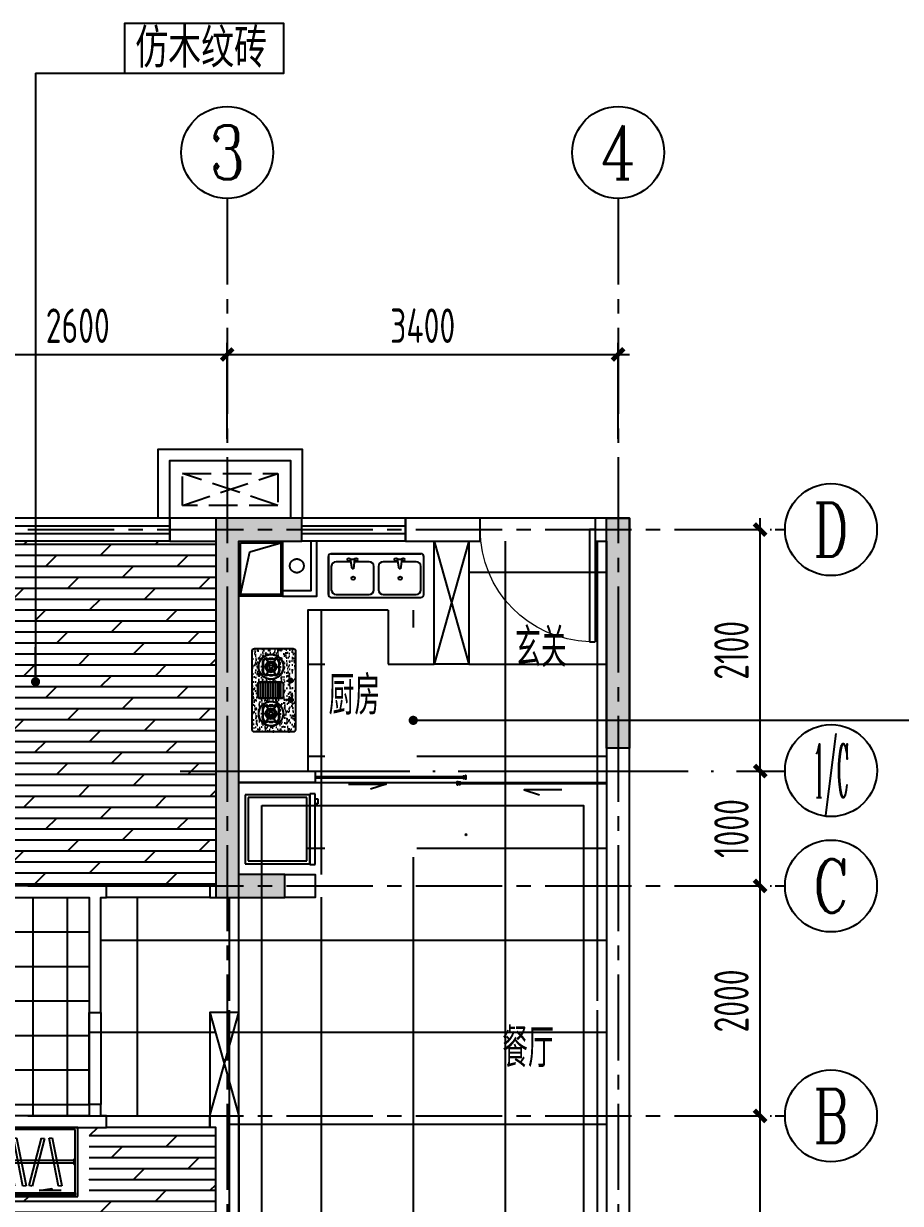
# Model space of a CAD drawing. Header units: millimetres. Extents: x -114775 to 80892, y -123028 to 12078.
# Drawn here: x 28103 to 35729, y -95890 to -85627 of the extents above; entities that cross this region are included whole.
import ezdxf
from ezdxf.enums import TextEntityAlignment as Align

# ---------------------------------------------------------------- set-up
doc = ezdxf.new("R2010")
doc.units = ezdxf.units.MM
doc.header["$LTSCALE"] = 1000
for name, pattern in [('6#轴网(1-4)20181120$0$11 12 17 18 19 20 21 22-ZW$0$DOTE', [2.42, 2, -0.2, 0.02, -0.2]), ('CENTER', [50.8, 31.75, -6.35, 6.35, -6.35]), ('CENTER2', [1.125, 0.75, -0.125, 0.125, -0.125]), ('DASH', [0.35, 0.25, -0.1]), ('PS', [3200, 1500, -200, 1500])]:
    doc.linetypes.add(name, pattern=pattern)
doc.layers.get('0').update_dxf_attribs({"linetype": 'CONTINUOUS'})
doc.layers.get('Defpoints').update_dxf_attribs({"color": 6, "linetype": 'CONTINUOUS'})
for name, color, linetype in [('6#轴网(1-4)20181120$0$11 12 17 18 19 20 21 22-ZW$0$AXIS_轴号_A', 8, 'CONTINUOUS'), ('6#轴网(1-4)20181120$0$11 12 17 18 19 20 21 22-ZW$0$AXIS_轴文_A', 8, 'CONTINUOUS'), ('6#轴网(1-4)20181120$0$11 12 17 18 19 20 21 22-ZW$0$AXIS_轴线_A', 8, '6#轴网(1-4)20181120$0$11 12 17 18 19 20 21 22-ZW$0$DOTE'), ('6#轴网(1-4)20181120$0$AXIS_TEXT', 8, 'CONTINUOUS'), ('A-Lvtry', 5, 'CONTINUOUS'), ('A-烟气道', 105, 'CONTINUOUS'), ('A-空调室外机', 5, 'DASH'), ('AXIS', 253, 'CENTER'), ('DIM', 3, 'CONTINUOUS'), ('P-Furniture(活动家具)', 134, 'CONTINUOUS'), ('PS', 6, 'PS'), ('PUB_HATCH', 8, 'CONTINUOUS'), ('PUB_TEXT', 7, 'CONTINUOUS'), ('S-降板', 143, 'CONTINUOUS'), ('WALL', 2, 'CONTINUOUS'), ('WINDOW', 4, 'CONTINUOUS'), ('剪力墙', 6, 'CONTINUOUS'), ('栏杆', 142, 'CONTINUOUS'), ('门', 9, 'CONTINUOUS')]:
    doc.layers.add(name, color=color, linetype=linetype)
doc.layers.add('A-area', color=23, linetype='CONTINUOUS', plot=False)
doc.layers.add('A-FUR', color=8, linetype='CONTINUOUS', plot=False)
doc.styles.add('6#轴网(1-4)20181120$0$11 12 17 18 19 20 21 22-ZW$0$_TCH_AXIS', font='COMPLEX', dxfattribs={"bigfont": 'GBCBIG'})
doc.styles.add('6#轴网(1-4)20181120$0$COMPLEX', font='COMPLEX')
doc.styles.get("Standard").update_dxf_attribs({"font": 'tssdeng.shx', "bigfont": 'tssdchn.shx'})
doc.styles.add('ZZ', font='tssdeng.shx', dxfattribs={"width": 0.7, "bigfont": 'tssdchn.shx'})
doc.styles.add('黑体', font='simhei.ttf')
doc.dimstyles.new('TSSD_100_100', dxfattribs={"dimtxt": 300, "dimasz": 100, "dimexe": 100, "dimexo": 250, "dimgap": 100, "dimtad": 1, "dimdec": 0, "dimzin": 0, "dimdsep": 46, "dimtxsty": 'ZZ', "dimblk": 'ARCHTICK', "dimcen": 0, "dimdle": 100, "dimclrd": 256, "dimclrt": 7, "dimadec": 0, "dimazin": 0, "dimtfac": 1, "dimtdec": 0, "dimtix": 1, "dimtmove": 2, "dimatfit": 3, "dimfxl": 0, "dimtolj": 1, "dimtzin": 0, "dimarcsym": 0})

# ---------------------------------------------------------------- blocks, each defined once
blk = doc.blocks.new('u5g')
at = {"color": 8, "linetype": 'DASH', "ltscale": 20}
for p, q in [((28966, -300), (28976, -300)), ((28966, -350), (28976, -350)), ((28976, -300), (28976, -350)), ((30641, -312.5), (28976, -312.5)), ((30641, -337.5), (28976, -337.5)), ((30651, -300), (30641, -300)), ((30641, -300), (30641, -350)), ((30651, -350), (30641, -350))]:
    blk.add_line(p, q, dxfattribs=at)
at = {"color": 8, "ltscale": 20}
for p, q in [((30380.9, -595), (30476, -576.1)), ((30546.1, -595), (30380.9, -595)), ((30476, -576.1), (30476, -595)), ((29071, -623), (29236.1, -623)), ((29236.1, -623), (29141.1, -641.9)), ((29141.1, -641.9), (29141.1, -623))]:
    blk.add_line(p, q, dxfattribs=at)
at = {"linetype": 'DASH', "ltscale": 20}
for points in [[(30671, 0), (28946, 0), (28946, -650), (30671, -650)], [(28966, -595), (29818.5, -595), (29818.5, -615), (28966, -615)], [(29798.5, -615), (30651, -615), (30651, -635), (29798.5, -635)]]:
    blk.add_lwpolyline(points, close=True, dxfattribs=at)
blk.add_lwpolyline([(30651, -650), (30651, -20), (28966, -20), (28966, -650)], dxfattribs=at)
at = {"color": 8, "linetype": 'DASH', "ltscale": 20}
for points in [[(29066.6, -547.7), (29160.1, -99.8), (29183.1, -104.6), (29089.6, -552.5)], [(29243.3, -547.7), (29336.9, -99.8), (29359.9, -104.6), (29266.3, -552.5)], [(29464.6, -554.1), (29393.8, -102.1), (29417, -98.4), (29487.8, -550.4)], [(29550.7, -547.7), (29644.2, -99.8), (29667.2, -104.6), (29573.7, -552.5)], [(29773.7, -554.1), (29702.9, -102.1), (29726.1, -98.4), (29796.9, -550.4)], [(29859.8, -547.7), (29953.3, -99.8), (29976.3, -104.6), (29882.8, -552.5)], [(30081.1, -554.1), (30010.3, -102.1), (30033.5, -98.4), (30104.3, -550.4)], [(30174.3, -554.1), (30103.5, -102.1), (30126.7, -98.4), (30197.5, -550.4)], [(30259.9, -554.1), (30189.1, -102.1), (30212.3, -98.4), (30283.1, -550.4)], [(30306, -547.7), (30399.5, -99.8), (30422.5, -104.6), (30329, -552.5)], [(30527.3, -554.1), (30456.5, -102.1), (30479.7, -98.4), (30550.5, -550.4)]]:
    blk.add_lwpolyline(points, close=True, dxfattribs=at)
blk = doc.blocks.new('BX1')
at = {"layer": 'A-Lvtry'}
for p, q in [((-560, 8), (-608, 8)), ((-608, 8), (-608, -608)), ((-560, -608), (-560, 8)), ((0, 0), (-560, 0)), ((0, -600), (0, 0)), ((-560, 0), (-560, -600)), ((-24, -24), (-536, -24)), ((-536, -24), (-536, -576)), ((-24, -576), (-24, -24)), ((-631, -564), (-631, -520)), ((-631, -520), (-608, -520)), ((-608, -564), (-631, -564)), ((-608, -520), (-608, -564)), ((-608, -608), (-560, -608)), ((-560, -600), (0, -600)), ((-536, -576), (-24, -576))]:
    blk.add_line(p, q, dxfattribs=at)
blk = doc.blocks.new('$DorLib2D$00000001')
for p, q in [((0.45, 0.975), (0.5, 0.975)), ((0.45, 0), (0.45, 0.975)), ((0.5, 0), (0.5, 0.975)), ((0.5, 0), (0.45, 0))]:
    blk.add_line(p, q)
at = {"lineweight": 13}
blk.add_arc((0.475, 0), 0.975, 91.4693, 180, dxfattribs=at)
blk = doc.blocks.new('$TCHSYS$WIN2D')
for p, q in [((-0.5, 0.5), (0.5, 0.5)), ((-0.5, 0.5), (-0.5, -0.5)), ((0.5, 0.5), (0.5, -0.5)), ((0.5, 0.1667), (-0.5, 0.1667)), ((0.5, -0.1667), (-0.5, -0.1667)), ((-0.5, -0.5), (0.5, -0.5))]:
    blk.add_line(p, q)
blk = doc.blocks.new('ktswaj')
at = {"linetype": 'DASH'}
blk.add_lwpolyline([(15990, 179083), (15990, 178253), (16268, 178253), (16268, 179083)], close=True, dxfattribs=at)
for points in [[(15990, 179083), (16268, 178253)], [(15990, 178253), (16268, 179083)]]:
    blk.add_lwpolyline(points, dxfattribs=at)
blk = doc.blocks.new('A3ktsjw')
at = {"layer": '栏杆'}
for points in [[(-26114, 169535), (-26114, 170135), (-24864, 170135), (-24864, 169535)], [(-26014, 169535), (-26014, 170035), (-24964, 170035), (-24964, 169535)]]:
    blk.add_lwpolyline(points, dxfattribs=at)
at = {"layer": 'A-空调室外机', "extrusion": (0, 0, -1), "zscale": -1, "rotation": 90}
blk.add_blockref('ktswaj', (204157, 153656), dxfattribs=at)
blk = doc.blocks.new('A$C558726A8')
at = {"layer": 'P-Furniture(活动家具)'}
h = blk.add_hatch(dxfattribs=at)
h.set_pattern_fill('AR-SAND,_O', color=250)
h.set_pattern_definition([(37.5, (-27199.047, -9670.22), (-1.60003, 48.941324), [0, -38.608, 0, -43.18, 0, -41.275]), (7.5, (-27199.05, -9670.22), (44.95233, 71.68251), [0, -20.828, 0, -34.798, 0, -13.335]), (327.5, (-27230.29, -9670.22), (79.09924, 0.14372), [0, -12.7, 0, -45.72, 0, -59.69]), (317.5, (-27230.29, -9670.22), (76.35565, 22.29293), [0, -6.35, 0, -29.972, 0, -34.29])])
h.paths.add_polyline_path([(-343, 375, 0.414214), (-362, 356), (-362, 20, 0.414214), (-343, 0), (343, 0, 0.414214), (362, 20), (362, 356, 0.414214), (343, 375)])
h.paths.add_polyline_path([(72, 309), (72, 121, -0.414214), (56, 105), (-56, 105, -0.414214), (-72, 121), (-72, 309, -0.414214), (-56, 325), (56, 325, -0.414214)], flags=16)
h.paths.add_polyline_path([(70, 309), (70, 121, -0.414214), (56, 107), (-56, 107, -0.414214), (-70, 121), (-70, 309, -0.414214), (-56, 323), (56, 323, -0.414214)], flags=0)
h.paths.add_polyline_path([(313, 212, -1), (94, 212, -1)], flags=16)
h.paths.add_polyline_path([(311, 212, -1), (96, 212, -1)], flags=0)
h.paths.add_polyline_path([(165, 287), (183, 287, -0.359638), (191, 280), (216, 280, -0.359638), (225, 287), (243, 287, -0.414214), (279, 251, -0.251251), (272, 242), (272, 230, -0.359638), (279, 221), (279, 202, -0.359638), (272, 194), (272, 181, -0.251251), (279, 173, -0.414214), (243, 136), (225, 136, -0.359638), (216, 143), (191, 143, -0.359638), (183, 136), (165, 136, -0.414214), (128, 173, -0.251251), (135, 181), (135, 194, -0.359638), (128, 202), (128, 221, -0.359638), (135, 230), (135, 242, -0.251251), (128, 251, -0.414214)], flags=0)
h.paths.add_polyline_path([(253, 212, -1), (155, 212, -1)], flags=0)
h.paths.add_polyline_path([(243, 212, -1), (165, 212, -1)], flags=0)
h.paths.add_polyline_path([(240, 212, -1), (167, 212, -1)], flags=0)
h.paths.add_polyline_path([(237, 212, -1), (170, 212, -1)], flags=0)
h.paths.add_polyline_path([(175, 219), (190, 218, -0.299124), (204, 226, -0.028861), (205, 226), (212, 240, -0.215015), (224, 233), (215, 221, -0.330841), (215, 203), (224, 190, -0.215015), (212, 183), (205, 197, -0.028861), (204, 197, -0.299124), (190, 206), (175, 205, -0.215015)], flags=0)
h.paths.add_polyline_path([(-96, 212, -1), (-311, 212, -1)], flags=16)
h.paths.add_polyline_path([(-98, 212, -1), (-309, 212, -1)], flags=0)
h.paths.add_polyline_path([(-128, 251, -0.251251), (-135, 242), (-135, 230, -0.359638), (-128, 221), (-128, 202, -0.359638), (-135, 194), (-135, 181, -0.251251), (-128, 173, -0.414214), (-165, 136), (-183, 136, -0.359638), (-191, 143), (-216, 143, -0.359638), (-225, 136), (-243, 136, -0.414214), (-279, 173, -0.251251), (-272, 181), (-272, 194, -0.359638), (-279, 202), (-279, 221, -0.359638), (-272, 230), (-272, 242, -0.251251), (-279, 251, -0.414214), (-243, 287), (-225, 287, -0.359638), (-216, 280), (-191, 280, -0.359638), (-183, 287), (-165, 287, -0.414214)], flags=0)
h.paths.add_polyline_path([(-155, 212, -1), (-253, 212, -1)], flags=0)
h.paths.add_polyline_path([(-165, 212, -1), (-243, 212, -1)], flags=0)
h.paths.add_polyline_path([(-167, 212, -1), (-240, 212, -1)], flags=0)
h.paths.add_polyline_path([(-170, 212, -1), (-237, 212, -1)], flags=0)
h.paths.add_polyline_path([(-175, 219, -0.215015), (-175, 205), (-190, 206, -0.299124), (-204, 197, -0.028861), (-205, 197), (-212, 183, -0.215015), (-224, 190), (-215, 203, -0.330841), (-215, 221), (-224, 233, -0.215015), (-212, 240), (-205, 226, -0.028861), (-204, 226, -0.299124), (-190, 218)], flags=0)
h.paths.add_polyline_path([(103, 41, -1), (64, 41, -1)], flags=16)
h.paths.add_polyline_path([(86, 57), (86, 56, -0.877066), (86, 26), (86, 25, -1), (82, 25), (82, 26, -0.877066), (82, 56), (82, 57, -1)], flags=0)
h.paths.add_polyline_path([(97, 53, -1.000001), (94, 53, -1.000001)], flags=0)
h.paths.add_polyline_path([(102, 41, -1.000001), (100, 41, -1.000001)], flags=0)
h.paths.add_polyline_path([(-64, 41, -1), (-103, 41, -1)], flags=16)
h.paths.add_polyline_path([(-82, 57), (-82, 56, -0.877066), (-82, 26), (-82, 25, -1), (-86, 25), (-86, 26, -0.877066), (-86, 56), (-86, 57, -1)], flags=0)
h.paths.add_polyline_path([(-94, 53, -1.000001), (-97, 53, -1.000001)], flags=0)
h.paths.add_polyline_path([(-100, 41, -1.000001), (-102, 41, -1.000001)], flags=0)
for points in [[(-100, 41, 1), (-102, 41, 1)], [(-97, 54, 1.000001), (-94, 54, 1.000001)], [(94, 54, 1.000001), (97, 54, 1.000001)], [(102, 41, 1), (100, 41, 1)]]:
    blk.add_hatch(color=251, dxfattribs=at).paths.add_polyline_path(points)
at = {"layer": 'P-Furniture(活动家具)', "color": 251}
for p, q in [((-284, 258), (-224, 224)), ((-228, 226), (-280, 256)), ((-279, 221), (-279, 202)), ((-272, 251), (-272, 173)), ((-243, 287), (-225, 287)), ((-243, 280), (-165, 280)), ((-224, 233), (-212, 240)), ((-215, 221), (-224, 233)), ((-211, 224), (-218, 237)), ((-205, 226), (-212, 240)), ((-204, 240), (-204, 300)), ((-190, 218), (-175, 219)), ((-190, 206), (-175, 205)), ((-189, 212), (-175, 212)), ((-165, 287), (-183, 287)), ((-123, 258), (-183, 224)), ((-179, 226), (-127, 256)), ((-175, 219), (-175, 205)), ((-135, 251), (-135, 173)), ((-128, 221), (-128, 202)), ((-70, 304), (70, 304)), ((-70, 302), (70, 302)), ((-70, 282), (70, 282)), ((-70, 280), (70, 280)), ((-70, 260), (70, 260)), ((-70, 258), (70, 258)), ((-70, 238), (70, 238)), ((-70, 236), (70, 236)), ((-70, 216), (70, 216)), ((-70, 214), (70, 214)), ((123, 258), (183, 224)), ((179, 226), (127, 256)), ((128, 221), (128, 202)), ((135, 251), (135, 173)), ((165, 287), (183, 287)), ((243, 280), (165, 280)), ((190, 218), (175, 219)), ((175, 219), (175, 205)), ((189, 212), (175, 212)), ((190, 206), (175, 205)), ((204, 240), (204, 300)), ((205, 226), (212, 240)), ((211, 224), (218, 237)), ((224, 233), (212, 240)), ((215, 221), (224, 233)), ((284, 258), (224, 224)), ((243, 287), (225, 287)), ((228, 226), (280, 256)), ((272, 251), (272, 173)), ((279, 221), (279, 202)), ((-284, 165), (-224, 200)), ((-228, 198), (-280, 168)), ((-243, 143), (-165, 143)), ((-243, 136), (-225, 136)), ((-215, 203), (-224, 190)), ((-212, 183), (-224, 190)), ((-211, 199), (-218, 187)), ((-205, 197), (-212, 183)), ((-204, 183), (-204, 124)), ((-123, 165), (-183, 200)), ((-165, 136), (-183, 136)), ((-179, 198), (-127, 168)), ((-70, 194), (70, 194)), ((-70, 192), (70, 192)), ((-70, 172), (70, 172)), ((-70, 170), (70, 170)), ((-70, 150), (70, 150)), ((-70, 148), (70, 148)), ((-70, 128), (70, 128)), ((-70, 126), (70, 126)), ((123, 165), (183, 200)), ((179, 198), (127, 168)), ((243, 143), (165, 143)), ((165, 136), (183, 136)), ((204, 183), (204, 124)), ((205, 197), (212, 183)), ((211, 199), (218, 187)), ((212, 183), (224, 190)), ((215, 203), (224, 190)), ((284, 165), (224, 200)), ((243, 136), (225, 136)), ((228, 198), (280, 168))]:
    blk.add_line(p, q, dxfattribs=at)
at = {"layer": 'P-Furniture(活动家具)'}
blk.add_lwpolyline([(-343, 0, -0.414214), (-362, 20), (-362, 356, -0.414214), (-343, 375), (343, 375, -0.414214), (362, 356), (362, 20, -0.414214), (343, 0)], format="xyb", close=True, dxfattribs=at)
at = {"layer": 'P-Furniture(活动家具)', "color": 251}
for points in [[(-72, 309, -0.414214), (-56, 325), (56, 325, -0.414214), (72, 309), (72, 121, -0.414214), (56, 105), (-56, 105, -0.414214), (-72, 121)], [(-70, 309, -0.414214), (-56, 323), (56, 323, -0.414214), (70, 309), (70, 121, -0.414214), (56, 107), (-56, 107, -0.414214), (-70, 121)], [(-86, 25), (-86, 58, -1), (-82, 58), (-82, 25, -1)], [(86, 25), (86, 58, 1), (82, 58), (82, 25, 1)]]:
    blk.add_lwpolyline(points, format="xyb", close=True, dxfattribs=at)
at = {"layer": 'P-Furniture(活动家具)', "color": 251, "const_width": 0.979}
for points in [[(-228, 226), (-280, 256)], [(-204, 240), (-204, 300)], [(-179, 226), (-127, 256)], [(179, 226), (127, 256)], [(204, 240), (204, 300)], [(228, 226), (280, 256)], [(-228, 198), (-280, 168)], [(-204, 183), (-204, 124)], [(-179, 198), (-127, 168)], [(179, 198), (127, 168)], [(204, 183), (204, 124)], [(228, 198), (280, 168)]]:
    blk.add_lwpolyline(points, dxfattribs=at)
for points in [[(-204, 226, -1), (-204, 197, -1), (-204, 226, -1)], [(204, 226, 1), (204, 197, 1), (204, 226, 1)]]:
    blk.add_lwpolyline(points, format="xyb", dxfattribs=at)
at = {"layer": 'P-Furniture(活动家具)', "color": 251}
for centre, radius in [((-204, 212), 107), ((-204, 212), 105), ((204, 212), 109), ((204, 212), 107), ((-204, 212), 39.1), ((-204, 212), 36.2), ((-204, 212), 33.3), ((-204, 212), 14.7), ((204, 212), 39.1), ((204, 212), 36.2), ((204, 212), 33.3), ((204, 212), 14.7), ((-84, 41), 19.3), ((-101, 41), 1.44), ((-96, 54), 1.44), ((84, 41), 19.3), ((96, 54), 1.44), ((101, 41), 1.44)]:
    blk.add_circle(centre, radius, dxfattribs=at)
at = {"layer": 'P-Furniture(活动家具)'}
for centre in [(-204, 212), (204, 212)]:
    blk.add_circle(centre, 48.9, dxfattribs=at)
at = {"layer": 'P-Furniture(活动家具)', "color": 251}
for centre, radius, start, end in [((-243, 251), 36.2, 90, 180), ((-267, 253), 11.8, 189.6676, 246.0824), ((-270, 221), 8.76, 102.564, 181.686), ((-243, 251), 29.4, 90, 180), ((-224, 278), 8.76, 12.564, 91.6861), ((-210, 224), 16.7, 95.7306, 144.2694), ((-183, 278), 8.76, 88.3139, 167.436), ((-190, 212), 16.7, 335.7306, 24.2694), ((-165, 251), 36.2, 0, 90), ((-165, 251), 29.4, 0, 90), ((-140, 253), 11.8, 293.9176, 350.3324), ((-137, 221), 8.76, 358.314, 77.436), ((165, 251), 36.2, 90, 180), ((140, 253), 11.8, 189.6676, 246.0824), ((137, 221), 8.76, 102.564, 181.686), ((165, 251), 29.4, 90, 180), ((190, 212), 16.7, 155.7306, 204.2694), ((183, 278), 8.76, 12.564, 91.6861), ((210, 224), 16.7, 35.7306, 84.2694), ((224, 278), 8.76, 88.3139, 167.436), ((243, 251), 36.2, 0, 90), ((243, 251), 29.4, 0, 90), ((267, 253), 11.8, 293.9176, 350.3324), ((270, 221), 8.76, 358.314, 77.436), ((-270, 202), 8.76, 178.3139, 257.436), ((-267, 171), 11.8, 113.9176, 170.3324), ((-243, 173), 36.2, 180, 270), ((-243, 173), 29.4, 180, 270), ((-224, 145), 8.76, 268.3139, 347.436), ((-210, 200), 16.7, 215.7306, 264.2694), ((-183, 145), 8.76, 192.564, 271.6861), ((-165, 173), 36.2, 270, 0), ((-165, 173), 29.4, 270, 0), ((-137, 202), 8.76, 282.564, 1.6861), ((-140, 171), 11.8, 9.6676, 66.0824), ((137, 202), 8.76, 178.3139, 257.436), ((140, 171), 11.8, 113.9176, 170.3324), ((165, 173), 36.2, 180, 270), ((165, 173), 29.4, 180, 270), ((183, 145), 8.76, 268.3139, 347.436), ((210, 200), 16.7, 275.7306, 324.2694), ((224, 145), 8.76, 192.564, 271.6861), ((243, 173), 36.2, 270, 0), ((243, 173), 29.4, 270, 0), ((270, 202), 8.76, 282.564, 1.6861), ((267, 171), 11.8, 9.6676, 66.0824), ((-84, 41), 15.3, 97.4942, 262.5058), ((-84, 41), 15.3, 277.4942, 82.5058), ((84, 41), 15.3, 97.4942, 262.5058), ((84, 41), 15.3, 277.4942, 82.5058)]:
    blk.add_arc(centre, radius, start, end, dxfattribs=at)
blk = doc.blocks.new('A$C6BCA2219')
at = {"layer": 'P-Furniture(活动家具)'}
for p, q in [((-415, 355), (-415, 25)), ((-415, 25), (-415, 355)), ((-390, 380), (390, 380)), ((390, 380), (-390, 380)), ((415, 25), (415, 355)), ((-390, 0), (390, 0))]:
    blk.add_line(p, q, dxfattribs=at)
at = {"layer": 'P-Furniture(活动家具)', "color": 251}
for p, q in [((-220, 311), (-348, 311)), ((-210, 249), (-224, 333)), ((-224, 333), (-188, 333)), ((-188, 333), (-198, 249)), ((-62, 311), (-191, 311)), ((189, 311), (62, 311)), ((199, 249), (186, 333)), ((186, 333), (222, 333)), ((222, 333), (212, 249)), ((348, 311), (219, 311)), ((-390, 269), (-390, 67)), ((-198, 249), (-210, 249)), ((-20, 67), (-20, 269)), ((20, 269), (20, 67)), ((212, 249), (199, 249)), ((390, 67), (390, 269)), ((-348, 25), (-62, 25)), ((62, 25), (348, 25))]:
    blk.add_line(p, q, dxfattribs=at)
for centre, radius in [((-237, 329), 12.8), ((-175, 330), 12.8), ((173, 329), 12.8), ((235, 330), 12.8), ((-200, 167), 14.8), ((209, 167), 14.8)]:
    blk.add_circle(centre, radius, dxfattribs=at)
at = {"layer": 'P-Furniture(活动家具)'}
for centre, radius, start, end in [((-390, 354), 25.7, 89.8183, 178.9194), ((390, 355), 25.2, 0, 90), ((-390, 26), 25.7, 181.0806, 270.1817), ((390, 25), 25.2, 270, 0)]:
    blk.add_arc(centre, radius, start, end, dxfattribs=at)
at = {"layer": 'P-Furniture(活动家具)', "color": 251}
for centre, start, end in [((-348, 269), 90, 180), ((-62, 269), 0, 90), ((62, 269), 90, 180), ((348, 269), 0, 90), ((-348, 67), 180, 270), ((-62, 67), 270, 0), ((62, 67), 180, 270), ((348, 67), 270, 0)]:
    blk.add_arc(centre, 42, start, end, dxfattribs=at)
blk = doc.blocks.new('6#轴网(1-4)20181120$0$_AXISO')
at = {"color": 8}
blk.add_circle((0, 0), 0.5, dxfattribs=at)
at = {"layer": '6#轴网(1-4)20181120$0$AXIS_TEXT', "color": 8, "style": '6#轴网(1-4)20181120$0$COMPLEX', "width": 1.041667}
blk.add_attdef('A', text='', height=0.56, dxfattribs=at).set_placement((-0.25, -0.28), (0.25, -0.28), align=Align.FIT)
blk = doc.blocks.new('_ArchTick')
at = {"color": 0, "linetype": 'ByBlock', "const_width": 0.4}
blk.add_lwpolyline([(-0.5, -0.5), (0.5, 0.5)], dxfattribs=at)
blk = doc.blocks.new('*D336')
at = {"layer": 'Defpoints', "color": 0}
for p in [(6800, 10424), (3400, 9440), (6800, 9440)]:
    blk.add_point(p, dxfattribs=at)
at = {"layer": 'DIM', "color": 0, "lineweight": -2}
for p, q in [((3400, 9690), (3400, 10524)), ((6800, 9690), (6800, 10524))]:
    blk.add_line(p, q, dxfattribs=at)
at = {"layer": 'DIM', "lineweight": -2}
blk.add_line((3300, 10424), (6900, 10424), dxfattribs=at)
at = {"layer": 'DIM', "lineweight": -2, "xscale": 100, "yscale": 100, "zscale": 100, "rotation": 180}
blk.add_blockref('_ArchTick', (3400, 10424), dxfattribs=at)
at = {"layer": 'DIM', "lineweight": -2, "xscale": 100, "yscale": 100, "zscale": 100}
blk.add_blockref('_ArchTick', (6800, 10424), dxfattribs=at)
at = {"layer": 'DIM', "color": 7, "insert": (5100, 10674), "char_height": 300, "attachment_point": 5, "style": 'ZZ'}
blk.add_mtext('\\A1;3400', dxfattribs=at)
blk = doc.blocks.new('*D338')
at = {"layer": 'Defpoints', "color": 0}
for p in [(7872, 3800), (8035, 3800), (7872, 100)]:
    blk.add_point(p, dxfattribs=at)
at = {"layer": 'DIM', "lineweight": -2}
blk.add_line((8035, 0), (8035, 3900), dxfattribs=at)
at = {"layer": 'DIM', "color": 0, "lineweight": -2}
for p, q in [((8122, 3800), (8135, 3800)), ((8122, 100), (8135, 100))]:
    blk.add_line(p, q, dxfattribs=at)
at = {"layer": 'DIM', "lineweight": -2, "xscale": 100, "yscale": 100, "zscale": 100}
for p, rotation in [((8035, 3800), 90), ((8035, 100), 270)]:
    blk.add_blockref('_ArchTick', p, dxfattribs=dict(at, rotation=rotation))
at = {"layer": 'DIM', "color": 7, "insert": (7785, 1950), "char_height": 300, "attachment_point": 5, "rotation": 90, "style": 'ZZ'}
blk.add_mtext('\\A1;3700', dxfattribs=at)
blk = doc.blocks.new('*D339')
at = {"layer": 'Defpoints', "color": 0}
for p in [(7872, 5800), (8035, 5800), (7872, 3800)]:
    blk.add_point(p, dxfattribs=at)
at = {"layer": 'DIM', "lineweight": -2}
blk.add_line((8035, 3700), (8035, 5900), dxfattribs=at)
at = {"layer": 'DIM', "color": 0, "lineweight": -2}
for p, q in [((8122, 5800), (8135, 5800)), ((8122, 3800), (8135, 3800))]:
    blk.add_line(p, q, dxfattribs=at)
at = {"layer": 'DIM', "lineweight": -2, "xscale": 100, "yscale": 100, "zscale": 100}
for p, rotation in [((8035, 5800), 90), ((8035, 3800), 270)]:
    blk.add_blockref('_ArchTick', p, dxfattribs=dict(at, rotation=rotation))
at = {"layer": 'DIM', "color": 7, "insert": (7785, 4800), "char_height": 300, "attachment_point": 5, "rotation": 90, "style": 'ZZ'}
blk.add_mtext('\\A1;2000', dxfattribs=at)
blk = doc.blocks.new('*D340')
at = {"layer": 'Defpoints', "color": 0}
for p in [(7872, 6800), (8035, 6800), (7872, 5800)]:
    blk.add_point(p, dxfattribs=at)
at = {"layer": 'DIM', "lineweight": -2}
blk.add_line((8035, 5700), (8035, 6900), dxfattribs=at)
at = {"layer": 'DIM', "color": 0, "lineweight": -2}
for p, q in [((8122, 6800), (8135, 6800)), ((8122, 5800), (8135, 5800))]:
    blk.add_line(p, q, dxfattribs=at)
at = {"layer": 'DIM', "lineweight": -2, "xscale": 100, "yscale": 100, "zscale": 100}
for p, rotation in [((8035, 6800), 90), ((8035, 5800), 270)]:
    blk.add_blockref('_ArchTick', p, dxfattribs=dict(at, rotation=rotation))
at = {"layer": 'DIM', "color": 7, "insert": (7785, 6300), "char_height": 300, "attachment_point": 5, "rotation": 90, "style": 'ZZ'}
blk.add_mtext('\\A1;1000', dxfattribs=at)
blk = doc.blocks.new('*D341')
at = {"layer": 'Defpoints', "color": 0}
for p in [(7872, 8900), (8035, 8900), (7872, 6800)]:
    blk.add_point(p, dxfattribs=at)
at = {"layer": 'DIM', "lineweight": -2}
blk.add_line((8035, 6700), (8035, 9000), dxfattribs=at)
at = {"layer": 'DIM', "color": 0, "lineweight": -2}
for p, q in [((8122, 8900), (8135, 8900)), ((8122, 6800), (8135, 6800))]:
    blk.add_line(p, q, dxfattribs=at)
at = {"layer": 'DIM', "lineweight": -2, "xscale": 100, "yscale": 100, "zscale": 100}
for p, rotation in [((8035, 8900), 90), ((8035, 6800), 270)]:
    blk.add_blockref('_ArchTick', p, dxfattribs=dict(at, rotation=rotation))
at = {"layer": 'DIM', "color": 7, "insert": (7785, 7850), "char_height": 300, "attachment_point": 5, "rotation": 90, "style": 'ZZ'}
blk.add_mtext('\\A1;2100', dxfattribs=at)
blk = doc.blocks.new('*D343')
at = {"layer": 'Defpoints', "color": 0}
for p in [(3400, 10424), (800, 9440), (3400, 9440)]:
    blk.add_point(p, dxfattribs=at)
at = {"layer": 'DIM', "color": 0, "lineweight": -2}
for p, q in [((800, 9690), (800, 10524)), ((3400, 9690), (3400, 10524))]:
    blk.add_line(p, q, dxfattribs=at)
at = {"layer": 'DIM', "lineweight": -2}
blk.add_line((700, 10424), (3500, 10424), dxfattribs=at)
at = {"layer": 'DIM', "lineweight": -2, "xscale": 100, "yscale": 100, "zscale": 100, "rotation": 180}
blk.add_blockref('_ArchTick', (800, 10424), dxfattribs=at)
at = {"layer": 'DIM', "lineweight": -2, "xscale": 100, "yscale": 100, "zscale": 100}
blk.add_blockref('_ArchTick', (3400, 10424), dxfattribs=at)
at = {"layer": 'DIM', "color": 7, "insert": (2100, 10674), "char_height": 300, "attachment_point": 5, "style": 'ZZ'}
blk.add_mtext('\\A1;2600', dxfattribs=at)
blk = doc.blocks.new('B20190222125856')
at = {"layer": '6#轴网(1-4)20181120$0$11 12 17 18 19 20 21 22-ZW$0$AXIS_轴线_A'}
blk.add_line((2989.5, 6800), (8251.3, 6800), dxfattribs=at)
at = {"layer": 'AXIS', "linetype": 'CENTER2'}
for p, q in [((3400, 11781), (3400, -2685.7)), ((6800, 11781), (6800, -2685.7)), ((-2834.7, 8900), (8251.2, 8900)), ((-2834.7, 5800), (8251.2, 5800)), ((-2834.7, 3800), (8251.2, 3800))]:
    blk.add_line(p, q, dxfattribs=at)
at = {"layer": '6#轴网(1-4)20181120$0$11 12 17 18 19 20 21 22-ZW$0$AXIS_轴号_A'}
ref = blk.add_blockref('6#轴网(1-4)20181120$0$_AXISO', (3400, 12181), dxfattribs=dict(at, xscale=800, yscale=800, zscale=800))
ref.add_attrib('A', '3', dxfattribs={"layer": '6#轴网(1-4)20181120$0$11 12 17 18 19 20 21 22-ZW$0$AXIS_轴文_A', "height": 465.9, "style": '6#轴网(1-4)20181120$0$11 12 17 18 19 20 21 22-ZW$0$_TCH_AXIS'}).set_placement((3244.7, 11948), (3555.3, 11948), align=Align.FIT)
ref = blk.add_blockref('6#轴网(1-4)20181120$0$_AXISO', (6800, 12181), dxfattribs=dict(at, xscale=800, yscale=800, zscale=800))
ref.add_attrib('A', '4', dxfattribs={"layer": '6#轴网(1-4)20181120$0$11 12 17 18 19 20 21 22-ZW$0$AXIS_轴文_A', "height": 465.9, "style": '6#轴网(1-4)20181120$0$11 12 17 18 19 20 21 22-ZW$0$_TCH_AXIS', "width": 0.875}).set_placement((6644.7, 11948), (6955.3, 11948), align=Align.FIT)
at = {"layer": '6#轴网(1-4)20181120$0$11 12 17 18 19 20 21 22-ZW$0$AXIS_轴号_A', "color": 6}
ref = blk.add_blockref('6#轴网(1-4)20181120$0$_AXISO', (8651.2, 8900), dxfattribs=dict(at, xscale=800, yscale=800, zscale=800))
ref.add_attrib('A', 'D', dxfattribs={"layer": '6#轴网(1-4)20181120$0$11 12 17 18 19 20 21 22-ZW$0$AXIS_轴文_A', "height": 465.9, "style": '6#轴网(1-4)20181120$0$11 12 17 18 19 20 21 22-ZW$0$_TCH_AXIS', "width": 0.823529}).set_placement((8495.9, 8667), (8806.5, 8667), align=Align.FIT)
ref = blk.add_blockref('6#轴网(1-4)20181120$0$_AXISO', (8651.3, 6803.8), dxfattribs=dict(at, xscale=800, yscale=800, zscale=800))
ref.add_attrib('A', '1/C', dxfattribs={"layer": '6#轴网(1-4)20181120$0$11 12 17 18 19 20 21 22-ZW$0$AXIS_轴文_A', "height": 465.95, "style": '6#轴网(1-4)20181120$0$11 12 17 18 19 20 21 22-ZW$0$_TCH_AXIS', "width": 0.269231}).set_placement((8496, 6570.9), (8806.6, 6570.9), align=Align.FIT)
ref = blk.add_blockref('6#轴网(1-4)20181120$0$_AXISO', (8651.2, 5800), dxfattribs=dict(at, xscale=800, yscale=800, zscale=800))
ref.add_attrib('A', 'C', dxfattribs={"layer": '6#轴网(1-4)20181120$0$11 12 17 18 19 20 21 22-ZW$0$AXIS_轴文_A', "height": 465.9, "style": '6#轴网(1-4)20181120$0$11 12 17 18 19 20 21 22-ZW$0$_TCH_AXIS', "width": 0.933333}).set_placement((8495.9, 5567), (8806.5, 5567), align=Align.FIT)
ref = blk.add_blockref('6#轴网(1-4)20181120$0$_AXISO', (8651.2, 3800), dxfattribs=dict(at, xscale=800, yscale=800, zscale=800))
ref.add_attrib('A', 'B', dxfattribs={"layer": '6#轴网(1-4)20181120$0$11 12 17 18 19 20 21 22-ZW$0$AXIS_轴文_A', "height": 465.9, "style": '6#轴网(1-4)20181120$0$11 12 17 18 19 20 21 22-ZW$0$_TCH_AXIS', "width": 0.823529}).set_placement((8495.9, 3567), (8806.5, 3567), align=Align.FIT)
at = {"layer": 'DIM'}
for base, p1, p2, picture, middle in [((3400, 10424), (800, 9440.5), (3400, 9440.5), '*D343', (2100, 10674)), ((6800, 10424), (3400, 9440.5), (6800, 9440.5), '*D336', (5100, 10674))]:
    dim = blk.add_linear_dim(base=base, p1=p1, p2=p2, dimstyle='TSSD_100_100', dxfattribs=at)
    dim.commit()
    dim.dimension.update_dxf_attribs({"geometry": picture, "text_midpoint": middle})
for base, p1, p2, picture, middle in [((8035.2, 8900), (7872, 6800), (7872, 8900), '*D341', (7785.2, 7850)), ((8035.2, 6800), (7872, 5800), (7872, 6800), '*D340', (7785.2, 6300)), ((8035.2, 5800), (7872, 3800), (7872, 5800), '*D339', (7785.2, 4800)), ((8035.2, 3800), (7872, 100), (7872, 3800), '*D338', (7785.2, 1950))]:
    dim = blk.add_linear_dim(base=base, p1=p1, p2=p2, angle=90, dimstyle='TSSD_100_100', dxfattribs=at)
    dim.commit()
    dim.dimension.update_dxf_attribs({"geometry": picture, "text_midpoint": middle})

msp = doc.modelspace()

# ---------------------------------------------------------------- hatches: boundary and pattern name
at = {"layer": 'PUB_HATCH'}
for points in [[(30374, -93029), (29974, -93029), (29974, -90129), (30524, -90129), (30524, -89929), (29774, -89929), (29774, -93229), (29974, -93229), (30374, -93229)], [(33174, -89929), (33374, -89929), (33374, -91929), (33174, -91929), (33174, -90129)]]:
    msp.add_hatch(color=256, dxfattribs=at).paths.add_polyline_path(points)
at = {"layer": 'PUB_TEXT'}
h = msp.add_hatch(dxfattribs=at)
h.set_pattern_fill('DOLMIT', color=250, scale=15)
h.set_pattern_definition([(0, (3531.06, -98729.02), (0, 95.25), []), (45, (3531.06, -98729.02), (-190.5, 190.5), [134.704, -269.4077])])
h.paths.add_polyline_path([(28774, -93129), (28824, -93129), (29724, -93129), (29774, -93129), (29774, -90129), (29374, -90129), (27874, -90129), (27374, -90129), (27374, -93129)])
h.paths.add_polyline_path([(29774, -95229), (29724, -95229), (28824, -95229), (28774, -95229), (28673.8, -95229), (28673.8, -95829), (28573.9, -95829), (28573.9, -95829), (26574, -95829), (26574, -98729), (26974, -98729), (28474, -98729), (29774, -98729)])
h = msp.add_hatch(dxfattribs=at)
h.set_pattern_fill('_USER,_O', color=250, scale=800, double=1, pattern_type=0)
h.set_pattern_definition([(0, (26692.9, 2400), (0, 800), []), (90, (26692.9, 2400), (-800, 5e-14), [])])
edge = h.paths.add_edge_path(flags=16)
edge.add_arc((30224, -96329), 1.21, 0, 360)
h.paths.add_polyline_path([(31524, -92879), (30724, -92879), (30724, -90879), (31524, -90879)])
h.paths.add_polyline_path([(33174, -94209), (32824, -94209), (32824, -94129), (33174, -94129), (33174, -90129), (33074, -90129), (32074, -90129), (31974, -90129), (31974, -91227.7), (31974, -91327.7), (31674, -91327.7), (31674, -90729), (30574, -90729), (30574, -92421), (30574, -93029), (30924, -93029), (30924, -93226.4), (30374, -93226.4), (30374, -93229), (29974, -93229), (29774, -93229), (29724, -93229), (28824, -93229), (28774, -93229), (28774, -94229), (28674, -94229), (28674, -95029), (28774, -95029), (28774, -95129), (28824, -95129), (29724, -95129), (29774, -95129), (29774, -94129), (29874, -94129), (30224, -94129), (30224, -94209), (29874, -94209), (29874, -96049), (30224, -96049), (30224, -96129), (29974, -96129), (29974, -98729), (30374, -98729), (30674.4, -98729), (32474, -98729), (33174, -98729), (33174, -97796.7), (33146.7, -97895.3), (33146.7, -97995.3), (33131.6, -97995.3), (33131.6, -97980.3), (33116.3, -97980.3), (33116.3, -96877.7), (33131.6, -96877.7), (33131.6, -96861.3), (33146.7, -96861.3), (33146.7, -96953.8), (33174, -97052.4), (33174, -96129), (32824, -96129), (32824, -96049), (33174, -96049)])
h = msp.add_hatch(dxfattribs=at)
h.set_pattern_fill('_USER', color=250, scale=300, double=1, pattern_type=0)
h.set_pattern_definition([(0, (28184.7, -93229.02), (0, 300), []), (90, (28184.7, -93229.02), (-300, 2e-14), [])])
h.paths.add_polyline_path([(28674, -94229), (28674, -93229), (27695.4, -93229), (27695.4, -93837), (27409.5, -94226.7), (26874, -94226.7), (26874, -95129), (28674, -95129), (28674, -95029)])
at = {"layer": '门'}
h = msp.add_hatch(dxfattribs=at)
h.set_pattern_fill('!PYH_GALSSC', color=250, scale=10, angle=360, style=0)
h.set_pattern_definition([(315, (30349.767, -92189.023), (-9.9999, -9.9999), []), (225, (30349.767, -92189.023), (-9.9999, 9.9999), [])])
h.paths.add_polyline_path([(30639, -92181), (30639, -92187), (30641, -92189), (31929.3, -92189), (31931.3, -92187), (31931.3, -92181), (31929.3, -92179), (30641, -92179)])
h = msp.add_hatch(dxfattribs=at)
h.set_pattern_fill('!PYH_GALSSC', color=250, scale=10, angle=360, style=0)
h.set_pattern_definition([(225, (33361.375, -92239.023), (9.9999, -9.9999), []), (315, (33361.375, -92239.023), (9.9999, 9.9999), [])])
h.paths.add_polyline_path([(33174, -92231), (33174, -92237), (33172, -92239), (31896, -92239), (31894, -92237), (31894, -92231), (31896, -92229), (33172, -92229)])

# ---------------------------------------------------------------- linework, layer by layer
at = {"layer": 'A-FUR'}
for p, q in [((31674, -90129), (31974, -91199)), ((31974, -90129), (31674, -91199)), ((28206.8, -91352.2), (28206.8, -91052.2)), ((29724, -95129), (29974, -94229)), ((29724, -94229), (29974, -95129))]:
    msp.add_line(p, q, dxfattribs=at)
for points in [[(31974, -91199), (31674, -91199), (31674, -90129), (31974, -90129)], [(29974, -95129), (29974, -94229), (29724, -94229), (29724, -95129)]]:
    msp.add_lwpolyline(points, close=True, dxfattribs=at)
at = {"layer": 'A-Lvtry', "ltscale": 3}
for p, q in [((31274, -90729), (31274, -91199)), ((31274, -91199), (31674, -91199))]:
    msp.add_line(p, q, dxfattribs=at)
msp.add_lwpolyline([(31274, -90729), (30574, -90729), (30574, -92129), (30574, -92129)], dxfattribs=at)
at = {"layer": 'A-烟气道'}
for points in [[(29974, -90129), (30354, -90129), (30354, -90609), (29974, -90609)], [(29989, -90144), (30339, -90144), (30339, -90594), (29989, -90594)]]:
    msp.add_lwpolyline(points, close=True, dxfattribs=at)
msp.add_lwpolyline([(29989, -90594), (30071.8, -90221.2), (30339, -90144)], dxfattribs=at)
at = {"layer": 'PS', "ltscale": 0.5}
msp.add_circle((30479, -90344), 60, dxfattribs=at)
at = {"layer": 'PUB_TEXT'}
for p, q in [((28206.8, -86057), (28206.8, -91352.2)), ((28206.8, -86057), (28981.8, -86057)), ((36787.1, -91688.1), (31491.9, -91688.1))]:
    msp.add_line(p, q, dxfattribs=at)
for points in [[(28981.8, -86057), (30366.8, -86057), (30366.8, -85627.2), (28981.8, -85627.2)], [(28824, -93129), (29724, -93129), (29724, -93229), (28824, -93229)], [(28674, -94229), (28774, -94229), (28774, -95029), (28674, -95029)], [(28824, -95129), (29724, -95129), (29724, -95229), (28824, -95229)]]:
    msp.add_lwpolyline(points, close=True, dxfattribs=at)
at = {"layer": 'PUB_TEXT', "const_width": 40}
for points in [[(28186.8, -91352.2, 1), (28226.8, -91352.2, 1)], [(31491.9, -91708.1, -1), (31491.9, -91668.1, -1)]]:
    msp.add_lwpolyline(points, format="xyb", close=True, dxfattribs=at)
at = {"layer": 'S-降板'}
for points in [[(29974, -92229), (33174, -92229), (33174, -98729), (29974, -98729)], [(30174, -92429), (32974, -92429), (32974, -98529), (30174, -98529)]]:
    msp.add_lwpolyline(points, close=True, dxfattribs=at)
at = {"layer": 'WALL'}
for points in [[(27374, -93129), (27374, -90129), (27874, -90129), (27874, -89929), (27174, -89929), (27174, -93029), (27174, -93229), (27274, -93229), (28674, -93229), (28674, -94229), (28774, -94229), (28774, -93229), (28824, -93229), (28824, -93129), (28774, -93129)], [(32074, -90129), (32074, -89929), (31424, -89929), (31424, -89929), (31424, -90129)], [(33374, -98829), (33374, -89929), (33074, -89929), (33074, -90129), (33174, -90129), (33174, -98729), (32474, -98729), (32474, -98929), (33174, -98929), (33174, -100329), (32874, -100329), (32874, -100529), (33374, -100529)], [(30639, -92229), (29974, -92229), (29974, -92129), (30639, -92129)], [(30374, -98929), (29874, -98929), (29874, -99529), (29774, -99529), (29774, -98929), (28574, -98929), (28574, -99529), (28474, -99529), (28474, -99329), (28474, -98729), (29774, -98729), (29774, -95229), (29724, -95229), (29724, -95129), (29974, -95129), (29974, -98729), (30374, -98729)]]:
    msp.add_lwpolyline(points, close=True, dxfattribs=at)
for points in [[(29974, -93129), (29974, -90129), (30524, -90129), (30524, -89929), (29874, -89929), (29374, -89929), (29374, -90129), (29774, -90129), (29774, -93129), (29724, -93129), (29724, -93229), (29874, -93229)], [(30354, -90609), (30654, -90609), (30654, -90129)], [(30354, -90559), (30604, -90559), (30604, -90129)], [(26974, -99329), (26974, -98729), (26574, -98729), (26574, -95229), (28774, -95229), (28824, -95229), (28824, -95129), (28774, -95129), (28774, -95029), (28674, -95029), (28674, -95129), (26574, -95129), (26574, -93229), (26574, -93029), (26574, -92429), (26374, -92429), (26374, -93129), (26374, -95129), (26374, -98929), (26874, -98929), (26874, -99529), (26974, -99529), (26974, -99329)]]:
    msp.add_lwpolyline(points, dxfattribs=at)
at = {"layer": 'WALL', "elevation": 0}
msp.add_lwpolyline([(30374, -93029), (30639, -93029), (30639, -93229), (30374, -93229)], close=True, dxfattribs=at)
at = {"layer": 'WINDOW'}
for p, q in [((33074, -89929, 0), (32074, -89929, 0)), ((28674, -94229), (28674, -95029))]:
    msp.add_line(p, q, dxfattribs=at)
at = {"layer": '剪力墙', "elevation": 0}
for points in [[(30374, -93029), (29974, -93029), (29974, -90129), (30524, -90129), (30524, -89929), (29774, -89929), (29774, -93229), (29974, -93229), (30374, -93229)], [(33174, -89929), (33374, -89929), (33374, -91929), (33174, -91929), (33174, -90129)]]:
    msp.add_lwpolyline(points, close=True, dxfattribs=at)
msp.add_lwpolyline([(33174, -90129), (33174, -90129)], dxfattribs=at)
at = {"layer": '门', "color": 250}
for p, q in [((31876.4, -92226.8), (31892.8, -92241.2)), ((31892.8, -92226.8), (31876.4, -92240.4)), ((31948.9, -92176.8), (31932.5, -92191.2)), ((31932.5, -92176.8), (31948.9, -92190.4)), ((31944.2, -92688.4), (31958.7, -92672)), ((31944.3, -92672), (31957.8, -92688.4))]:
    msp.add_line(p, q, dxfattribs=at)
at = {"layer": '门'}
for points in [[(30639, -92181), (30639, -92187), (30641, -92189), (31929.3, -92189), (31931.3, -92187), (31931.3, -92181), (31929.3, -92179), (30641, -92179)], [(33174, -92231), (33174, -92237), (33172, -92239), (31896, -92239), (31894, -92237), (31894, -92231), (31896, -92229), (33172, -92229)]]:
    msp.add_lwpolyline(points, close=True, dxfattribs=at)
for points in [[(30928.4, -92242.5), (31255.1, -92242.5), (31120, -92286.4)], [(31875.2, -92249), (31875.2, -92219), (31880.2, -92219), (31880.2, -92226), (31890.2, -92226), (31890.2, -92223), (31900.2, -92223), (31900.2, -92228)], [(31875.2, -92219), (31875.2, -92249), (31880.2, -92249), (31880.2, -92242), (31890.2, -92242), (31890.2, -92245), (31900.2, -92245), (31900.2, -92240), (31894, -92240), (31894, -92228), (31899, -92228)], [(31876.4, -92247.8), (31876.4, -92220.2), (31879, -92220.2), (31879, -92227.2), (31891.4, -92227.2), (31891.4, -92224.2), (31899, -92224.2), (31899, -92226.8), (31892.8, -92226.8), (31892.8, -92241.2), (31899, -92241.2), (31899, -92243.8), (31891.4, -92243.8), (31891.4, -92240.8), (31879, -92240.8), (31879, -92247.8), (31876.4, -92247.8), (31876.4, -92220.2)], [(31899, -92228), (31900.2, -92228)], [(31950.1, -92199), (31950.1, -92169), (31945.1, -92169), (31945.1, -92176), (31935.1, -92176), (31935.1, -92173), (31925.1, -92173), (31925.1, -92178)], [(31950.1, -92169), (31950.1, -92199), (31945.1, -92199), (31945.1, -92192), (31935.1, -92192), (31935.1, -92195), (31925.1, -92195), (31925.1, -92190), (31931.3, -92190), (31931.3, -92178), (31926.3, -92178)], [(31926.3, -92178), (31925.1, -92178)], [(31948.9, -92197.8), (31948.9, -92170.2), (31946.3, -92170.2), (31946.3, -92177.2), (31933.9, -92177.2), (31933.9, -92174.2), (31926.3, -92174.2), (31926.3, -92176.8), (31932.5, -92176.8), (31932.5, -92191.2), (31926.3, -92191.2), (31926.3, -92193.8), (31933.9, -92193.8), (31933.9, -92190.8), (31946.3, -92190.8), (31946.3, -92197.8), (31948.9, -92197.8), (31948.9, -92170.2)], [(32782.7, -92292.5), (32456.1, -92292.5), (32591.1, -92336.4)]]:
    msp.add_lwpolyline(points, dxfattribs=at)

# ---------------------------------------------------------------- block references
at = {"layer": 'A-area'}
msp.add_blockref('A3ktsjw', (55388.3, -259463.8), dxfattribs=at)
at = {"layer": 'A-FUR', "xscale": 1.159400000236928, "yscale": 0.9231000000145286}
msp.add_blockref('u5g', (-6986, -95229), dxfattribs=at)
at = {"layer": 'A-Lvtry', "extrusion": (3.92285e-11, 1.08889e-08, 1), "rotation": 180}
msp.add_blockref('BX1', (30031.2, -92935.4, 0), dxfattribs=at)
at = {"layer": 'DIM', "color": 200}
msp.add_blockref('B20190222125856', (26474, -98929), dxfattribs=at)
at = {"layer": 'P-Furniture(活动家具)', "color": 251}
msp.add_blockref('A$C6BCA2219', (31169.1, -90619), dxfattribs=at)
at = {"layer": 'P-Furniture(活动家具)', "rotation": 90.0000013340213}
msp.add_blockref('A$C558726A8', (30466.5, -91426.1, 0), dxfattribs=at)
at = {"layer": 'WINDOW', "rotation": 180}
for name, p, xscale, yscale, zscale in [('$TCHSYS$WIN2D', (28624, -90029), 1500, 200, 1500), ('$TCHSYS$WIN2D', (30974, -90029), 900, 200, 900), ('$DorLib2D$00000001', (32574, -90029), -1000, 1000, -1000)]:
    msp.add_blockref(name, p, dxfattribs=dict(at, xscale=xscale, yscale=yscale, zscale=zscale))

# ---------------------------------------------------------------- texts
at = {"layer": 'PUB_TEXT', "style": '黑体', "width": 0.7}
msp.add_text('仿木纹砖', height=300, dxfattribs=at).set_placement((29073.8, -85977.5))
at = {"layer": 'PUB_TEXT', "width": 0.7}
for s, p in [('玄关', (32378.1, -91224.8)), ('厨房', (30755.2, -91639.2)), ('餐厅', (32265.4, -94705.9))]:
    msp.add_text(s, height=337.59, dxfattribs=at).set_placement(p)

doc.saveas('drawing.dxf')
